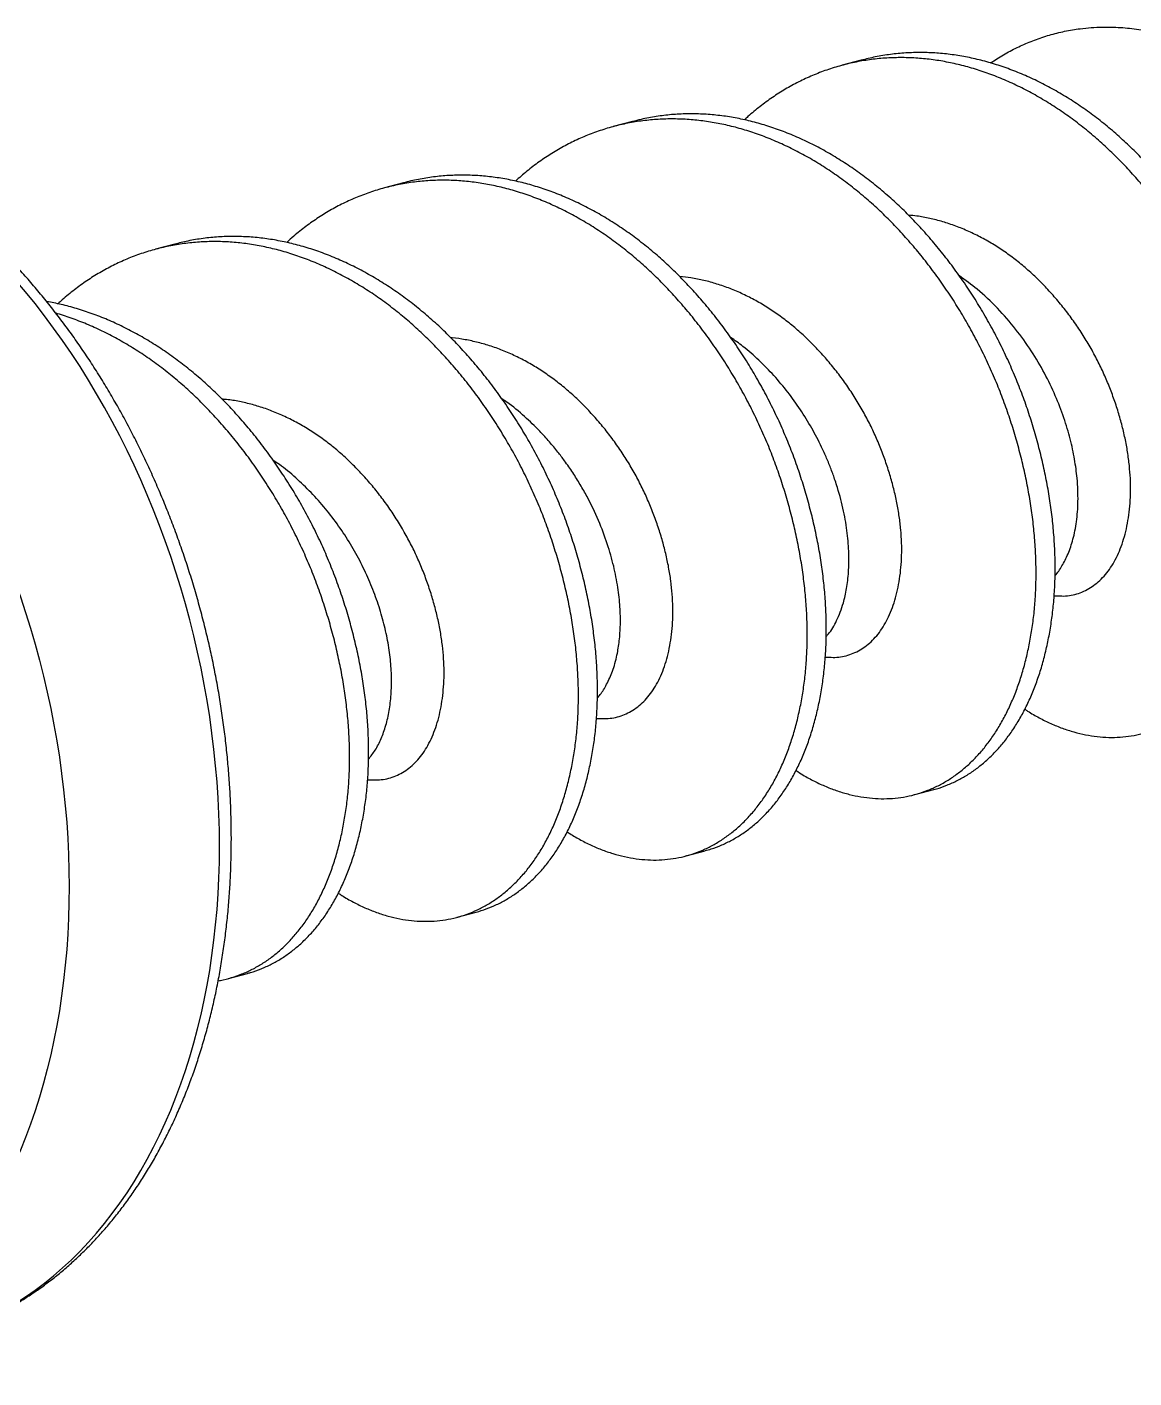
# Model space of a CAD drawing. Header units: millimetres. Extents: x 0.9 to 40.8, y 0.9 to 31.3.
# Drawn here: x 34.765 to 37.826, y 25.651 to 29.387 of the extents above; entities that cross this region are included whole.
import ezdxf

# ---------------------------------------------------------------- set-up
doc = ezdxf.new("R2010")
doc.units = ezdxf.units.MM
doc.header["$LTSCALE"] = 0.14931
doc.linetypes.add('SLD-Solid', pattern=[0])

msp = doc.modelspace()

# ---------------------------------------------------------------- linework, layer by layer
at = {"color": 7, "linetype": 'SLD-Solid', "lineweight": 25}
for p, q in [((37.07136, 29.29474), (37.01863, 29.28061)), ((36.43854, 29.1252), (36.38581, 29.11107)), ((35.80572, 28.95566), (35.75299, 28.94153)), ((35.17291, 28.78612), (35.12017, 28.77199)), ((37.60501, 27.81385), (37.62069, 27.81331)), ((36.33933, 27.47477), (36.35506, 27.47423)), ((37.21975, 27.2641), (37.27249, 27.27823)), ((36.58693, 27.09456), (36.63967, 27.10869)), ((35.95412, 26.92502), (36.00685, 26.93915)), ((35.3213, 26.75548), (35.37403, 26.76961))]:
    msp.add_line(p, q, dxfattribs=at)
at = {"color": 7, "linetype": 'SLD-Solid', "lineweight": 25, "flags": 128}
for points in [[(34.5123, 25.76234), (34.53298, 25.76818), (34.56274, 25.77763), (34.59216, 25.78822), (34.62121, 25.79996), (34.64987, 25.81283), (34.67814, 25.82682), (34.70598, 25.84193), (34.73337, 25.85814), (34.76031, 25.87545), (34.78676, 25.89383), (34.81271, 25.91329), (34.83815, 25.9338), (34.86306, 25.95535), (34.88741, 25.97792), (34.9112, 26.00151), (34.9344, 26.02609), (34.95701, 26.05165), (34.97899, 26.07817), (35.00035, 26.10563), (35.02107, 26.13401), (35.04112, 26.1633), (35.0605, 26.19347), (35.0792, 26.22451), (35.09719, 26.25638), (35.11448, 26.28908), (35.13104, 26.32257), (35.14687, 26.35684), (35.16195, 26.39186), (35.17628, 26.42761), (35.18984, 26.46405), (35.20263, 26.50118), (35.21463, 26.53896), (35.22584, 26.57736), (35.23625, 26.61637), (35.24586, 26.65594), (35.25465, 26.69607), (35.26263, 26.73671), (35.26978, 26.77784), (35.27609, 26.81943), (35.28158, 26.86146), (35.28623, 26.9039), (35.29004, 26.94671), (35.293, 26.98986), (35.29512, 27.03334), (35.29639, 27.0771), (35.29681, 27.12112), (35.29639, 27.16536), (35.29512, 27.20981), (35.293, 27.25441), (35.29004, 27.29916), (35.28623, 27.34401), (35.28158, 27.38893), (35.27609, 27.4339), (35.26978, 27.47888), (35.26263, 27.52385), (35.25465, 27.56876), (35.24586, 27.61359), (35.23625, 27.65832), (35.22584, 27.7029), (35.21463, 27.74731), (35.20263, 27.79152), (35.18984, 27.8355), (35.17628, 27.87921), (35.16195, 27.92264), (35.14687, 27.96574), (35.13104, 28.00849), (35.11448, 28.05085), (35.09719, 28.09281), (35.0792, 28.13433), (35.0605, 28.17538), (35.04112, 28.21594), (35.02107, 28.25597), (35.00035, 28.29546), (34.97899, 28.33436), (34.95701, 28.37266), (34.9344, 28.41033), (34.9112, 28.44735), (34.88741, 28.48368), (34.86306, 28.5193), (34.83815, 28.5542), (34.81271, 28.58834), (34.78676, 28.6217), (34.76031, 28.65426), (34.73337, 28.686), (34.70598, 28.71689), (34.67814, 28.74691), (34.64987, 28.77605), (34.62121, 28.80428), (34.59216, 28.83158), (34.56274, 28.85794), (34.53298, 28.88334), (34.50289, 28.90775), (34.4725, 28.93117), (34.44182, 28.95358), (34.41089, 28.97495), (34.37971, 28.99529), (34.34832, 29.01456), (34.31672, 29.03277), (34.28495, 29.04989), (34.25303, 29.06592), (34.22097, 29.08084), (34.1888, 29.09464), (34.15654, 29.10733), (34.12422, 29.11887), (34.09185, 29.12928), (34.05946, 29.13853), (34.02707, 29.14663), (33.9947, 29.15357), (33.96238, 29.15934), (33.93012, 29.16395), (33.89795, 29.16738), (33.8659, 29.16963), (33.83397, 29.17071), (33.8022, 29.17061), (33.77061, 29.16934), (33.73921, 29.16688), (33.70803, 29.16326), (33.6771, 29.15846), (33.64642, 29.15249), (33.61603, 29.14535), (33.60662, 29.14289)], [(33.64362, 29.02712), (33.67601, 29.01787), (33.70838, 29.00746), (33.7407, 28.99592), (33.77296, 28.98324), (33.80513, 28.96943), (33.83719, 28.95451), (33.86911, 28.93848), (33.90088, 28.92136), (33.93248, 28.90315), (33.96387, 28.88388), (33.99505, 28.86355), (34.02598, 28.84217), (34.05666, 28.81976), (34.08705, 28.79635), (34.11714, 28.77193), (34.1469, 28.74654), (34.17632, 28.72018), (34.20537, 28.69287), (34.23404, 28.66464), (34.2623, 28.6355), (34.29014, 28.60548), (34.31753, 28.57459), (34.34447, 28.54285), (34.37092, 28.51029), (34.39687, 28.47693), (34.42231, 28.44279), (34.44722, 28.4079), (34.47157, 28.37227), (34.49536, 28.33594), (34.51856, 28.29892), (34.54117, 28.26125), (34.56315, 28.22295), (34.58451, 28.18405), (34.60523, 28.14457), (34.62528, 28.10453), (34.64466, 28.06398), (34.66336, 28.02292), (34.68135, 27.9814), (34.69864, 27.93945), (34.7152, 27.89708), (34.73103, 27.85433), (34.74611, 27.81123), (34.76044, 27.76781), (34.774, 27.72409), (34.78679, 27.68011), (34.79879, 27.6359), (34.81, 27.59149), (34.82041, 27.54691), (34.83002, 27.50219), (34.83881, 27.45735), (34.84679, 27.41244), (34.85394, 27.36747), (34.86026, 27.32249), (34.86574, 27.27753), (34.87039, 27.2326), (34.8742, 27.18775), (34.87716, 27.14301), (34.87928, 27.0984), (34.88055, 27.05396), (34.88098, 27.00971), (34.88055, 26.96569), (34.87928, 26.92193), (34.87716, 26.87846), (34.8742, 26.8353), (34.87039, 26.79249), (34.86574, 26.75006), (34.86026, 26.70803), (34.85394, 26.66643), (34.84679, 26.6253), (34.83881, 26.58466), (34.83002, 26.54454), (34.82041, 26.50496), (34.81, 26.46595), (34.79879, 26.42755), (34.78679, 26.38977), (34.774, 26.35265), (34.76044, 26.3162), (34.74611, 26.28045), (34.73103, 26.24543), (34.7152, 26.21117), (34.69864, 26.17767), (34.68135, 26.14498), (34.66336, 26.1131), (34.64466, 26.08207), (34.62528, 26.05189), (34.60523, 26.02261), (34.58451, 25.99422), (34.56315, 25.96676), (34.54117, 25.94024), (34.51856, 25.91468), (34.49536, 25.8901), (34.47157, 25.86651), (34.44722, 25.84394), (34.42231, 25.82239), (34.39687, 25.80188), (34.37092, 25.78243), (34.34447, 25.76404), (34.31753, 25.74674), (34.29014, 25.73052), (34.2623, 25.71542), (34.23404, 25.70142), (34.20537, 25.68855), (34.17632, 25.67681), (34.1469, 25.66622), (34.11714, 25.65677), (34.09646, 25.65093)]]:
    msp.add_lwpolyline(points, dxfattribs=at)
at = {"color": 7, "linetype": 'SLD-Solid', "lineweight": 25}
for points, knots in [([(37.42885, 29.28697), (37.43187, 29.28904), (37.44079, 29.29514), (37.45594, 29.30452), (37.47425, 29.31517), (37.49291, 29.32512), (37.51192, 29.33437), (37.53127, 29.34291), (37.55105, 29.35077), (37.57126, 29.35791), (37.59188, 29.36431), (37.61279, 29.36993), (37.63399, 29.37476), (37.65544, 29.37877), (37.67991, 29.38238), (37.70744, 29.38515), (37.7362, 29.38652), (37.76323, 29.38652), (37.78848, 29.38544), (37.81382, 29.38331), (37.8392, 29.38011), (37.86333, 29.37607), (37.88617, 29.37137), (37.90772, 29.36617), (37.93234, 29.35936), (37.96001, 29.35049), (37.98882, 29.33977), (38.01563, 29.32852), (38.04044, 29.31703), (38.06509, 29.30455), (38.08954, 29.2911), (38.11255, 29.27741), (38.13414, 29.26365), (38.15433, 29.24997), (38.1768, 29.23386), (38.2014, 29.21499), (38.22812, 29.19294), (38.25446, 29.16957), (38.28034, 29.14492), (38.30557, 29.11917), (38.32748, 29.09523), (38.34626, 29.0735), (38.36215, 29.05427), (38.37995, 29.03176), (38.39943, 29.00574), (38.42046, 28.97581), (38.44078, 28.94491), (38.46035, 28.91309), (38.479, 28.88062), (38.4948, 28.85109), (38.50805, 28.82474), (38.51904, 28.80174), (38.5309, 28.77555), (38.54337, 28.74611), (38.55623, 28.71317), (38.56816, 28.67978), (38.57911, 28.646), (38.58902, 28.61209), (38.59792, 28.57794), (38.6058, 28.54362), (38.61249, 28.50982), (38.618, 28.47684), (38.62242, 28.44451), (38.62582, 28.41227), (38.62819, 28.38018), (38.62949, 28.34851), (38.62972, 28.31712), (38.62886, 28.2861), (38.62692, 28.25618), (38.62401, 28.22758), (38.62019, 28.20013), (38.61537, 28.17321), (38.60955, 28.14692), (38.60281, 28.12151), (38.59512, 28.09689), (38.58648, 28.07316), (38.57711, 28.05088), (38.56714, 28.03017), (38.55661, 28.01086), (38.54527, 27.99251), (38.53313, 27.97519), (38.52028, 27.95902), (38.50667, 27.94396), (38.4923, 27.93007), (38.47748, 27.91763), (38.46235, 27.90666), (38.4469, 27.89704), (38.4309, 27.8887), (38.4144, 27.8817), (38.39752, 27.87609), (38.3802, 27.87186), (38.36246, 27.86906), (38.34482, 27.86777), (38.32748, 27.86786), (38.31037, 27.8692), (38.29302, 27.87183), (38.27545, 27.87575), (38.2578, 27.881), (38.2417, 27.88678), (38.2315, 27.89138), (38.22719, 27.89332)], [0, 0, 0, 0, 0.0044045, 0.0129949, 0.0215869, 0.0301772, 0.0388304, 0.0474854, 0.0561386, 0.0649952, 0.0738539, 0.0827105, 0.091639, 0.1005694, 0.1094979, 0.1219177, 0.1343374, 0.1444485, 0.1545684, 0.1646913, 0.1748112, 0.1849223, 0.1935088, 0.2020972, 0.2106837, 0.2230018, 0.2353198, 0.2453634, 0.2554164, 0.2654727, 0.2755257, 0.2855693, 0.2941125, 0.3026577, 0.3112009, 0.322942, 0.334683, 0.3466291, 0.3585859, 0.3705427, 0.3824888, 0.3906031, 0.398719, 0.4068331, 0.4184737, 0.4301143, 0.4419761, 0.4538494, 0.4657227, 0.4775845, 0.4856529, 0.4937231, 0.5017915, 0.5129698, 0.524148, 0.5355243, 0.546911, 0.5582971, 0.5696726, 0.5812708, 0.592869, 0.6038281, 0.6147873, 0.6259508, 0.6371249, 0.648299, 0.6594625, 0.6708488, 0.6822351, 0.6928517, 0.7034684, 0.714278, 0.725098, 0.7359172, 0.7467258, 0.7577545, 0.7687833, 0.7790605, 0.7893378, 0.7998027, 0.8102774, 0.820752, 0.831217, 0.8418864, 0.8525558, 0.8626107, 0.8726654, 0.882911, 0.8931669, 0.9034228, 0.9136685, 0.9241273, 0.9345862, 0.944182, 0.9537777, 0.9635446, 0.9733204, 0.9830962, 0.992863, 1, 1, 1, 1]), ([(37.52395, 27.5002), (37.52648, 27.49848), (37.53956, 27.48961), (37.5635, 27.47622), (37.59561, 27.46022), (37.62781, 27.4472), (37.66003, 27.43681), (37.69217, 27.4291), (37.72423, 27.42411), (37.75608, 27.42189), (37.78757, 27.42249), (37.81856, 27.42593), (37.84892, 27.43218), (37.87852, 27.44123), (37.90723, 27.45302), (37.93494, 27.46745), (37.96154, 27.48444), (37.98707, 27.50394), (38.01141, 27.52592), (38.0345, 27.55041), (38.05631, 27.5774), (38.07672, 27.60682), (38.09562, 27.63856), (38.11292, 27.67249), (38.12854, 27.70847), (38.14243, 27.74633), (38.15454, 27.78591), (38.16483, 27.82701), (38.17329, 27.86944), (38.17998, 27.91321), (38.18471, 27.9583), (38.18746, 28.00478), (38.18819, 28.05254), (38.18686, 28.10137), (38.18347, 28.15108), (38.17802, 28.20145), (38.17053, 28.25227), (38.16105, 28.30332), (38.14964, 28.35436), (38.13636, 28.40519), (38.12128, 28.45564), (38.10443, 28.50577), (38.08558, 28.55556), (38.06471, 28.60506), (38.04188, 28.65407), (38.01715, 28.70237), (37.99062, 28.74973), (37.96239, 28.79596), (37.9326, 28.84086), (37.90137, 28.88423), (37.86886, 28.9259), (37.83522, 28.96573), (37.80056, 29.00364), (37.7648, 29.0397), (37.72771, 29.07388), (37.68934, 29.10617), (37.64982, 29.13638), (37.60931, 29.16437), (37.56797, 29.18999), (37.526, 29.21314), (37.48356, 29.23371), (37.44084, 29.25164), (37.39804, 29.26687), (37.35533, 29.27937), (37.31278, 29.28919), (37.27022, 29.29632), (37.22749, 29.30072), (37.18469, 29.30235), (37.142, 29.30115), (37.0996, 29.29711), (37.05769, 29.29022), (37.01644, 29.28052), (36.97603, 29.26805), (36.93664, 29.25288), (36.89841, 29.23512), (36.86148, 29.21486), (36.82584, 29.1922), (36.79137, 29.16685), (36.7655, 29.14599), (36.7516, 29.13281), (36.74839, 29.12976)], [0, 0, 0, 0, 0.0031474, 0.0162259, 0.0292313, 0.0421451, 0.0550363, 0.0680215, 0.0810843, 0.094206, 0.1073672, 0.1205483, 0.1337294, 0.1468907, 0.1600124, 0.1730754, 0.1860608, 0.1989521, 0.2118658, 0.2248709, 0.2379493, 0.251082, 0.2642497, 0.2774326, 0.2906108, 0.3037645, 0.3168742, 0.3299206, 0.3428851, 0.3557636, 0.3687004, 0.3817244, 0.3948173, 0.40796, 0.421133, 0.4343166, 0.4474908, 0.4606359, 0.4737324, 0.4867612, 0.4997039, 0.5125809, 0.5255398, 0.5385817, 0.551688, 0.5648396, 0.5780169, 0.5912001, 0.6043693, 0.6175047, 0.6305869, 0.6435971, 0.6565168, 0.6694037, 0.6823838, 0.6954426, 0.7085613, 0.7217207, 0.7349012, 0.7480828, 0.7612458, 0.7743705, 0.7874374, 0.8004279, 0.8133242, 0.8262319, 0.8392322, 0.8523068, 0.8654368, 0.878603, 0.8917855, 0.9049645, 0.9181203, 0.9312331, 0.9442837, 0.9572536, 0.9701342, 0.9830653, 0.9960847, 1, 1, 1, 1]), ([(37.90528, 27.44792), (37.91395, 27.4504), (37.93251, 27.4557), (37.95996, 27.46719), (37.98768, 27.48157), (38.01428, 27.49858), (38.03981, 27.51808), (38.06415, 27.54006), (38.08724, 27.56454), (38.10905, 27.59154), (38.12946, 27.62096), (38.14836, 27.65269), (38.16566, 27.68662), (38.18128, 27.7226), (38.19517, 27.76047), (38.20728, 27.80005), (38.21757, 27.84114), (38.22603, 27.88357), (38.23272, 27.92734), (38.23745, 27.97244), (38.2402, 28.01892), (38.24092, 28.06668), (38.2396, 28.11551), (38.2362, 28.16522), (38.23075, 28.21559), (38.22327, 28.26641), (38.21379, 28.31746), (38.20237, 28.3685), (38.18909, 28.41933), (38.17402, 28.46978), (38.15716, 28.51991), (38.13831, 28.5697), (38.11744, 28.6192), (38.09461, 28.66821), (38.06988, 28.7165), (38.04334, 28.76387), (38.01512, 28.8101), (37.98532, 28.85499), (37.9541, 28.89837), (37.92159, 28.94004), (37.88795, 28.97986), (37.85329, 29.01778), (37.81752, 29.05384), (37.78044, 29.08802), (37.74207, 29.1203), (37.70255, 29.15052), (37.66203, 29.1785), (37.6207, 29.20413), (37.57872, 29.22728), (37.53628, 29.24785), (37.49357, 29.26577), (37.45077, 29.281), (37.40806, 29.2935), (37.36551, 29.30332), (37.32294, 29.31045), (37.28021, 29.31485), (37.23741, 29.31647), (37.19472, 29.31529), (37.15234, 29.3112), (37.11108, 29.3046), (37.08436, 29.29792), (37.07135, 29.29466)], [0, 0, 0, 0, 0.01496169, 0.03202703, 0.04901589, 0.06590387, 0.08266945, 0.09946415, 0.11637783, 0.13338675, 0.15046635, 0.16759138, 0.18473618, 0.20187493, 0.21898183, 0.23603141, 0.2529987, 0.2698595, 0.28660844, 0.30343321, 0.32037147, 0.33739926, 0.35449183, 0.37162383, 0.38876953, 0.4059031, 0.4229988, 0.44003123, 0.45697562, 0.47380795, 0.49055499, 0.50740856, 0.52437006, 0.54141535, 0.55851949, 0.57565704, 0.59280222, 0.60992918, 0.62701226, 0.64402618, 0.66094633, 0.67774892, 0.69450879, 0.71138988, 0.7283733, 0.7454347, 0.76254901, 0.77969067, 0.79683389, 0.81395282, 0.83102189, 0.84801594, 0.86491053, 0.8816826, 0.89846956, 0.91537687, 0.93238086, 0.94945698, 0.96658003, 0.98372439, 1, 1, 1, 1]), ([(34.51237, 25.76241), (34.51603, 25.76339), (34.52559, 25.76594), (34.54093, 25.77048), (34.5584, 25.776), (34.57575, 25.78189), (34.593, 25.78815), (34.61012, 25.79478), (34.62713, 25.80177), (34.64401, 25.80913), (34.66077, 25.81684), (34.67739, 25.82492), (34.69388, 25.83336), (34.71023, 25.84215), (34.72644, 25.8513), (34.7425, 25.86081), (34.75842, 25.87067), (34.77418, 25.88088), (34.78979, 25.89144), (34.80524, 25.90234), (34.82053, 25.9136), (34.83565, 25.9252), (34.85061, 25.93713), (34.86539, 25.94941), (34.87999, 25.96203), (34.89441, 25.97498), (34.90865, 25.98826), (34.9227, 26.00187), (34.93657, 26.01581), (34.95023, 26.03007), (34.9637, 26.04465), (34.97697, 26.05955), (34.99004, 26.07476), (35.0029, 26.09029), (35.01555, 26.10612), (35.02798, 26.12225), (35.0402, 26.13868), (35.05219, 26.15541), (35.06397, 26.17243), (35.07551, 26.18974), (35.08683, 26.20733), (35.09792, 26.22521), (35.10877, 26.24335), (35.11939, 26.26177), (35.12976, 26.28046), (35.1399, 26.29941), (35.14979, 26.31861), (35.15943, 26.33807), (35.16882, 26.35777), (35.17797, 26.37772), (35.18686, 26.39791), (35.19549, 26.41833), (35.20387, 26.43898), (35.21199, 26.45986), (35.21985, 26.48095), (35.22744, 26.50226), (35.23478, 26.52377), (35.24185, 26.54549), (35.24865, 26.56741), (35.25519, 26.58952), (35.26145, 26.61182), (35.26745, 26.6343), (35.27317, 26.65697), (35.27863, 26.6798), (35.28381, 26.7028), (35.28871, 26.72597), (35.29334, 26.74929), (35.2977, 26.77276), (35.30178, 26.79638), (35.30558, 26.82014), (35.3091, 26.84404), (35.31235, 26.86807), (35.31532, 26.89222), (35.31801, 26.9165), (35.32042, 26.94089), (35.32255, 26.96538), (35.3244, 26.98999), (35.32597, 27.01469), (35.32726, 27.03948), (35.32827, 27.06436), (35.329, 27.08932), (35.32945, 27.11436), (35.32962, 27.13947), (35.32952, 27.16465), (35.32913, 27.18989), (35.32846, 27.21518), (35.32752, 27.24052), (35.32629, 27.26591), (35.32479, 27.29134), (35.32301, 27.31679), (35.32095, 27.34228), (35.31862, 27.36779), (35.31601, 27.39331), (35.31312, 27.41885), (35.30996, 27.44439), (35.30653, 27.46994), (35.30283, 27.49547), (35.29885, 27.521), (35.2946, 27.54651), (35.29008, 27.572), (35.28529, 27.59747), (35.28024, 27.6229), (35.27492, 27.64829), (35.26933, 27.67364), (35.26348, 27.69894), (35.25736, 27.72419), (35.25098, 27.74937), (35.24435, 27.7745), (35.23745, 27.79955), (35.23029, 27.82453), (35.22289, 27.84942), (35.21522, 27.87423), (35.2073, 27.89895), (35.19914, 27.92357), (35.19072, 27.94808), (35.18205, 27.9725), (35.17314, 27.99679), (35.16399, 28.02097), (35.15459, 28.04503), (35.14495, 28.06896), (35.13508, 28.09275), (35.12496, 28.11641), (35.11462, 28.13992), (35.10404, 28.16328), (35.09323, 28.18649), (35.0822, 28.20954), (35.07094, 28.23242), (35.05945, 28.25514), (35.04775, 28.27768), (35.03582, 28.30004), (35.02369, 28.32222), (35.01133, 28.34421), (34.99877, 28.36601), (34.986, 28.38761), (34.97302, 28.40901), (34.95984, 28.43019), (34.94645, 28.45117), (34.93287, 28.47193), (34.9191, 28.49246), (34.90513, 28.51277), (34.89097, 28.53285), (34.87662, 28.55269), (34.86209, 28.5723), (34.84739, 28.59165), (34.8325, 28.61076), (34.81743, 28.62962), (34.8022, 28.64822), (34.7868, 28.66656), (34.77123, 28.68463), (34.7555, 28.70243), (34.73961, 28.71995), (34.72356, 28.7372), (34.70736, 28.75416), (34.69101, 28.77084), (34.67452, 28.78723), (34.65789, 28.80332), (34.64111, 28.81911), (34.6242, 28.8346), (34.60716, 28.84979), (34.59, 28.86466), (34.57271, 28.87923), (34.5553, 28.89347), (34.53777, 28.90739), (34.52013, 28.92099), (34.50238, 28.93426), (34.48453, 28.9472), (34.46658, 28.95981), (34.44853, 28.97208), (34.4304, 28.98401), (34.41217, 28.99559), (34.39386, 29.00683), (34.37547, 29.01772), (34.35701, 29.02826), (34.33848, 29.03844), (34.31988, 29.04827), (34.30122, 29.05774), (34.28251, 29.06684), (34.26374, 29.07558), (34.24493, 29.08396), (34.22607, 29.09196), (34.20717, 29.0996), (34.18825, 29.10686), (34.16929, 29.11375), (34.15031, 29.12027), (34.13131, 29.12641), (34.1123, 29.13217), (34.09328, 29.13756), (34.07425, 29.14256), (34.05522, 29.14719), (34.0362, 29.15143), (34.01718, 29.15529), (33.99818, 29.15877), (33.9792, 29.16187), (33.96023, 29.16458), (33.9413, 29.16692), (33.9224, 29.16886), (33.90353, 29.17043), (33.8847, 29.17161), (33.86592, 29.17242), (33.84718, 29.17283), (33.8285, 29.17287), (33.80987, 29.17253), (33.79131, 29.17181), (33.7728, 29.1707), (33.75437, 29.16922), (33.736, 29.16736), (33.71772, 29.16512), (33.69951, 29.1625), (33.68138, 29.15951), (33.66334, 29.15614), (33.64539, 29.15241), (33.62754, 29.14826), (33.61454, 29.14506), (33.60752, 29.14311), (33.60639, 29.1428)], [0, 0, 0, 0, 0.0028623, 0.0074766, 0.0120909, 0.0167057, 0.0213214, 0.0259382, 0.0305566, 0.0351768, 0.0397993, 0.0444244, 0.0490522, 0.0536833, 0.0583177, 0.0629559, 0.0675979, 0.0722441, 0.0768946, 0.0815496, 0.0862092, 0.0908736, 0.0955429, 0.1002171, 0.1048964, 0.1095807, 0.11427, 0.1189644, 0.1236637, 0.1283681, 0.1330773, 0.1377914, 0.1425102, 0.1472336, 0.1519614, 0.1566936, 0.16143, 0.1661705, 0.1709148, 0.1756628, 0.1804143, 0.1851692, 0.1899273, 0.1946883, 0.1994522, 0.2042187, 0.2089877, 0.2137589, 0.2185323, 0.2233076, 0.2280847, 0.2328635, 0.2376437, 0.2424253, 0.247208, 0.2519919, 0.2567767, 0.2615623, 0.2663486, 0.2711355, 0.2759229, 0.2807107, 0.2854989, 0.2902873, 0.2950759, 0.2998645, 0.3046532, 0.3094418, 0.3142304, 0.3190188, 0.323807, 0.328595, 0.3333828, 0.3381703, 0.3429574, 0.3477443, 0.3525308, 0.3573169, 0.3621026, 0.366888, 0.371673, 0.3764576, 0.3812418, 0.3860256, 0.390809, 0.395592, 0.4003746, 0.4051569, 0.4099388, 0.4147203, 0.4195015, 0.4242824, 0.4290629, 0.4338432, 0.4386232, 0.4434029, 0.4481824, 0.4529616, 0.4577406, 0.4625195, 0.4672982, 0.4720767, 0.4768551, 0.4816335, 0.4864117, 0.4911899, 0.495968, 0.5007462, 0.5055243, 0.5103025, 0.5150807, 0.519859, 0.5246374, 0.529416, 0.5341946, 0.5389734, 0.5437525, 0.5485317, 0.5533111, 0.5580908, 0.5628708, 0.567651, 0.5724316, 0.5772124, 0.5819937, 0.5867752, 0.5915572, 0.5963395, 0.6011223, 0.6059055, 0.610689, 0.6154731, 0.6202575, 0.6250424, 0.6298278, 0.6346136, 0.6393999, 0.6441866, 0.6489738, 0.6537614, 0.6585494, 0.6633379, 0.6681267, 0.672916, 0.6777056, 0.6824955, 0.6872858, 0.6920763, 0.696867, 0.7016579, 0.706449, 0.7112401, 0.7160312, 0.7208223, 0.7256133, 0.730404, 0.7351944, 0.7399845, 0.744774, 0.749563, 0.7543513, 0.7591388, 0.7639253, 0.7687108, 0.7734951, 0.778278, 0.7830594, 0.7878392, 0.7926172, 0.7973931, 0.802167, 0.8069385, 0.8117075, 0.8164739, 0.8212373, 0.8259978, 0.8307549, 0.8355087, 0.8402589, 0.8450053, 0.8497477, 0.854486, 0.85922, 0.8639497, 0.8686747, 0.873395, 0.8781106, 0.8828212, 0.8875268, 0.8922274, 0.8969229, 0.9016132, 0.9062984, 0.9109784, 0.9156534, 0.9203233, 0.9249883, 0.9296484, 0.9343039, 0.9389547, 0.9436012, 0.9482436, 0.9528819, 0.9575166, 0.9621477, 0.9667757, 0.9714009, 0.9760234, 0.9806438, 0.9852622, 0.989879, 0.9944947, 0.9991096, 1, 1, 1, 1]), ([(37.27244, 27.27848), (37.27472, 27.27901), (37.28704, 27.28187), (37.30863, 27.28982), (37.33705, 27.30236), (37.36437, 27.31776), (37.39058, 27.33562), (37.41572, 27.35601), (37.43961, 27.37886), (37.46227, 27.40424), (37.48359, 27.4321), (37.50348, 27.46235), (37.52182, 27.49487), (37.53854, 27.52955), (37.55356, 27.56621), (37.56683, 27.6047), (37.5783, 27.64484), (37.58794, 27.68642), (37.59577, 27.72932), (37.6018, 27.77355), (37.60583, 27.81913), (37.60787, 27.86608), (37.60787, 27.91424), (37.60582, 27.96341), (37.6017, 28.01338), (37.59553, 28.06393), (37.58733, 28.11486), (37.57716, 28.16593), (37.56508, 28.21692), (37.55116, 28.26762), (37.53547, 28.31795), (37.51793, 28.36796), (37.49836, 28.41766), (37.4768, 28.46701), (37.45328, 28.51579), (37.4279, 28.56378), (37.40076, 28.61077), (37.37197, 28.65655), (37.34165, 28.70093), (37.30996, 28.74372), (37.27703, 28.78476), (37.24303, 28.8239), (37.20801, 28.86116), (37.17178, 28.89656), (37.13423, 28.93009), (37.09544, 28.96166), (37.05555, 28.99111), (37.01473, 29.01828), (36.97314, 29.04304), (36.93098, 29.06529), (36.88842, 29.08493), (36.84566, 29.10191), (36.80287, 29.11618), (36.76022, 29.12773), (36.7177, 29.13661), (36.67508, 29.14277), (36.6323, 29.1462), (36.58952, 29.14683), (36.54691, 29.14466), (36.50469, 29.13951), (36.4685, 29.133), (36.44674, 29.12707), (36.43861, 29.12486)], [0, 0, 0, 0, 0.00388466, 0.0209862, 0.03802745, 0.05498353, 0.07183034, 0.08857653, 0.10541587, 0.12236594, 0.13940267, 0.15650124, 0.17363623, 0.1907819, 0.2079124, 0.22500202, 0.24202545, 0.25895796, 0.27577566, 0.2925273, 0.3093948, 0.32636745, 0.34342099, 0.36053043, 0.37767026, 0.39481468, 0.41193787, 0.42901418, 0.44601841, 0.46292602, 0.47971335, 0.49648518, 0.51337956, 0.53037345, 0.54744241, 0.56456131, 0.58170454, 0.59884629, 0.61596074, 0.63302234, 0.65000602, 0.66688743, 0.68364755, 0.70044988, 0.71736982, 0.7343836, 0.75146659, 0.76859353, 0.78573874, 0.80287638, 0.81998068, 0.83702618, 0.85398796, 0.87084187, 0.88758901, 0.90442109, 0.92136528, 0.93839759, 0.95549321, 0.97262677, 0.98977252, 1, 1, 1, 1]), ([(36.89112, 27.33075), (36.8974, 27.32664), (36.91425, 27.31564), (36.942, 27.30072), (36.97412, 27.28578), (37.00636, 27.2737), (37.03854, 27.26425), (37.07067, 27.25749), (37.10267, 27.25347), (37.13441, 27.25224), (37.16574, 27.25384), (37.19652, 27.25827), (37.22663, 27.26552), (37.25593, 27.27554), (37.2843, 27.28827), (37.31163, 27.30362), (37.33784, 27.32149), (37.36298, 27.34187), (37.38687, 27.36472), (37.40953, 27.3901), (37.43085, 27.41796), (37.45074, 27.44821), (37.46908, 27.48074), (37.4858, 27.51541), (37.50082, 27.55207), (37.51409, 27.59056), (37.52556, 27.6307), (37.53521, 27.67228), (37.54304, 27.71517), (37.54906, 27.75941), (37.55309, 27.80499), (37.55513, 27.85194), (37.55514, 27.9001), (37.55308, 27.94926), (37.54896, 27.99923), (37.54279, 28.04979), (37.5346, 28.10071), (37.52443, 28.15178), (37.51235, 28.20278), (37.49843, 28.25348), (37.48274, 28.30381), (37.4652, 28.35382), (37.44563, 28.40352), (37.42407, 28.45287), (37.40055, 28.50165), (37.37518, 28.54964), (37.34803, 28.59663), (37.31924, 28.64241), (37.28893, 28.68679), (37.25723, 28.72958), (37.22431, 28.77062), (37.1903, 28.80976), (37.15529, 28.84702), (37.11906, 28.88242), (37.08151, 28.91595), (37.04272, 28.94752), (37.00283, 28.97697), (36.962, 29.00414), (36.92042, 29.0289), (36.87826, 29.05115), (36.8357, 29.0708), (36.79294, 29.08778), (36.75015, 29.10205), (36.7075, 29.1136), (36.66498, 29.12248), (36.62236, 29.12865), (36.57958, 29.13207), (36.5368, 29.13271), (36.49419, 29.13051), (36.45195, 29.12547), (36.41025, 29.11758), (36.36927, 29.1069), (36.3292, 29.09346), (36.2902, 29.07737), (36.25242, 29.05871), (36.21595, 29.03761), (36.18076, 29.014), (36.1471, 28.9885), (36.12584, 28.96963), (36.11547, 28.96042)], [0, 0, 0, 0, 0.007773, 0.0208278, 0.0338029, 0.0466864, 0.0596116, 0.0726263, 0.085712, 0.0988497, 0.1120202, 0.1252035, 0.1383798, 0.1515293, 0.1646325, 0.1776702, 0.1906239, 0.2035002, 0.2164481, 0.2294811, 0.2425808, 0.255728, 0.2689032, 0.2820867, 0.2952585, 0.3083989, 0.3214883, 0.3345079, 0.3474392, 0.3603197, 0.3732892, 0.3863396, 0.3994522, 0.4126078, 0.4257868, 0.4389693, 0.4521354, 0.4652656, 0.4783403, 0.4913407, 0.5042487, 0.5171447, 0.5301349, 0.5432016, 0.5563261, 0.5694889, 0.5826705, 0.5958509, 0.6090104, 0.6221292, 0.6351882, 0.6481684, 0.6610555, 0.6739749, 0.6869848, 0.7000668, 0.713202, 0.7263711, 0.7395542, 0.7527315, 0.7658831, 0.7789896, 0.7920316, 0.8049908, 0.8178678, 0.8308101, 0.8438386, 0.8569349, 0.8700799, 0.883254, 0.8964375, 0.9096106, 0.9227533, 0.9358463, 0.9488706, 0.9618076, 0.9746859, 0.9876501, 1, 1, 1, 1]), ([(36.25811, 27.16105), (36.26821, 27.15473), (36.28889, 27.1418), (36.3205, 27.12559), (36.35266, 27.11167), (36.3849, 27.10052), (36.41705, 27.09202), (36.44915, 27.08622), (36.48108, 27.08318), (36.51269, 27.08294), (36.54384, 27.08554), (36.5744, 27.09097), (36.60424, 27.0992), (36.63322, 27.11018), (36.66124, 27.12385), (36.68818, 27.1401), (36.71401, 27.15885), (36.73873, 27.18011), (36.76218, 27.20384), (36.78438, 27.23011), (36.80521, 27.25882), (36.82457, 27.28988), (36.84235, 27.32318), (36.85848, 27.35857), (36.87288, 27.3959), (36.88552, 27.43499), (36.89635, 27.47566), (36.90535, 27.51771), (36.91257, 27.56108), (36.91789, 27.60578), (36.92122, 27.65185), (36.92255, 27.69925), (36.92183, 27.74779), (36.91905, 27.79726), (36.9142, 27.84746), (36.90732, 27.89817), (36.89842, 27.94917), (36.88757, 28.00024), (36.87483, 28.05115), (36.86028, 28.10171), (36.84397, 28.15194), (36.82572, 28.20182), (36.80544, 28.25143), (36.78318, 28.3006), (36.759, 28.34913), (36.73299, 28.39679), (36.70525, 28.44338), (36.6759, 28.48869), (36.64509, 28.53252), (36.61294, 28.57472), (36.57962, 28.6151), (36.54526, 28.65357), (36.50985, 28.69018), (36.47315, 28.72491), (36.43515, 28.75778), (36.39595, 28.78862), (36.35572, 28.81727), (36.31461, 28.84361), (36.2728, 28.8675), (36.23048, 28.88884), (36.18782, 28.90755), (36.14503, 28.92358), (36.10228, 28.93689), (36.05968, 28.94749), (36.01715, 28.95542), (35.97447, 28.96063), (35.93168, 28.96308), (35.88893, 28.96272), (35.84643, 28.95952), (35.80436, 28.95347), (35.76289, 28.94459), (35.72222, 28.93293), (35.68251, 28.91855), (35.64392, 28.90154), (35.6066, 28.88201), (35.57059, 28.86006), (35.53579, 28.83552), (35.50641, 28.81244), (35.4892, 28.79656), (35.48275, 28.79062)], [0, 0, 0, 0, 0.0124444, 0.0254722, 0.0384139, 0.0512899, 0.0642477, 0.0772885, 0.0903938, 0.1035443, 0.1167206, 0.1299027, 0.1430708, 0.1562053, 0.1692865, 0.1822957, 0.1952145, 0.2081004, 0.2210793, 0.234137, 0.2472547, 0.2604131, 0.2735925, 0.2867731, 0.2999351, 0.3130587, 0.3261247, 0.3391143, 0.3520096, 0.3649162, 0.3779154, 0.3909889, 0.4041178, 0.4172829, 0.4304644, 0.4436424, 0.4567972, 0.469909, 0.4829586, 0.4959275, 0.5088072, 0.5217372, 0.5347555, 0.5478438, 0.560983, 0.5741537, 0.5873362, 0.6005105, 0.6136569, 0.6267558, 0.6397881, 0.6527354, 0.6656107, 0.6785631, 0.6915995, 0.7047015, 0.7178499, 0.7310252, 0.7442075, 0.757377, 0.770514, 0.7835989, 0.7966129, 0.8095375, 0.8224198, 0.8353936, 0.8484471, 0.8615618, 0.8747183, 0.887897, 0.9010781, 0.9142417, 0.9273682, 0.9404381, 0.9534327, 0.9663337, 0.9792343, 0.9922285, 1, 1, 1, 1]), ([(36.63959, 27.10903), (36.64538, 27.11054), (36.66112, 27.11463), (36.68594, 27.12439), (36.71399, 27.13796), (36.74092, 27.15424), (36.76675, 27.17299), (36.79147, 27.19424), (36.81492, 27.21798), (36.83713, 27.24425), (36.85796, 27.27296), (36.87731, 27.30402), (36.89509, 27.33732), (36.91122, 27.37271), (36.92562, 27.41004), (36.93826, 27.44914), (36.94909, 27.4898), (36.95809, 27.53185), (36.9653, 27.57522), (36.97063, 27.61992), (36.97396, 27.666), (36.97528, 27.7134), (36.97456, 27.76193), (36.97178, 27.81141), (36.96694, 27.86161), (36.96005, 27.91232), (36.95115, 27.96332), (36.9403, 28.01439), (36.92756, 28.0653), (36.913, 28.11586), (36.8967, 28.16608), (36.87844, 28.21597), (36.85817, 28.26557), (36.8359, 28.31475), (36.81172, 28.36328), (36.78571, 28.41094), (36.75797, 28.45752), (36.72863, 28.50283), (36.69781, 28.54667), (36.66566, 28.58886), (36.63234, 28.62925), (36.59798, 28.66771), (36.56257, 28.70432), (36.52587, 28.73905), (36.48787, 28.77192), (36.44867, 28.80276), (36.40843, 28.83141), (36.36732, 28.85775), (36.32552, 28.88164), (36.28319, 28.90298), (36.24054, 28.92169), (36.19775, 28.93771), (36.15499, 28.95102), (36.1124, 28.96163), (36.06987, 28.96956), (36.02719, 28.97476), (35.98439, 28.97721), (35.94165, 28.97684), (35.89914, 28.97368), (35.85711, 28.96745), (35.82594, 28.96131), (35.80908, 28.95637), (35.80577, 28.9554)], [0, 0, 0, 0, 0.009922, 0.02700511, 0.04401908, 0.06093929, 0.07774195, 0.09450177, 0.11138279, 0.12836615, 0.14542751, 0.16254179, 0.17968344, 0.19682666, 0.21394562, 0.23101471, 0.24800881, 0.26490347, 0.2816756, 0.29846249, 0.31536973, 0.33237366, 0.34944974, 0.36657278, 0.38371712, 0.40085695, 0.41796647, 0.43502016, 0.45199304, 0.46886084, 0.48561259, 0.50242987, 0.51936202, 0.53638517, 0.55347458, 0.57060495, 0.58775056, 0.60488557, 0.62198423, 0.63902113, 0.65597144, 0.6728111, 0.68955722, 0.70640362, 0.72335936, 0.74040034, 0.75750169, 0.77463796, 0.7917834, 0.80891217, 0.82599857, 0.84301731, 0.85994372, 0.87675395, 0.89350918, 0.91038342, 0.92736142, 0.94441886, 0.96153073, 0.97867148, 0.99581533, 1, 1, 1, 1]), ([(37.62065, 27.81358), (37.62248, 27.81344), (37.63148, 27.81272), (37.64713, 27.81433), (37.66745, 27.81852), (37.68693, 27.82581), (37.70547, 27.83581), (37.72296, 27.84849), (37.73943, 27.8638), (37.75448, 27.88162), (37.76814, 27.90199), (37.78027, 27.92481), (37.79076, 27.94993), (37.79954, 27.97716), (37.80653, 28.00629), (37.81172, 28.03706), (37.81511, 28.06929), (37.81667, 28.10296), (37.81607, 28.13791), (37.81333, 28.17416), (37.80844, 28.21143), (37.8014, 28.24947), (37.79228, 28.28796), (37.78115, 28.32661), (37.76812, 28.36513), (37.75332, 28.40339), (37.73661, 28.44132), (37.71774, 28.47881), (37.6968, 28.5158), (37.67391, 28.55196), (37.64922, 28.58702), (37.62292, 28.6207), (37.59524, 28.65277), (37.56639, 28.683), (37.53652, 28.71136), (37.5054, 28.73778), (37.4729, 28.76218), (37.43917, 28.78443), (37.40444, 28.80433), (37.36899, 28.82172), (37.33307, 28.83646), (37.29698, 28.84849), (37.26096, 28.85762), (37.22952, 28.86362), (37.21007, 28.86535), (37.20252, 28.86602)], [0, 0, 0, 0, 0.0061119, 0.0301961, 0.0542802, 0.0782954, 0.1021738, 0.12585, 0.1493619, 0.1730781, 0.1969852, 0.2210173, 0.2451065, 0.2691835, 0.2931794, 0.3170268, 0.3406608, 0.3641888, 0.3879433, 0.4118773, 0.4359245, 0.4600166, 0.4840842, 0.5080588, 0.5318731, 0.5554631, 0.5790232, 0.602814, 0.6267729, 0.6508331, 0.6749258, 0.698982, 0.7229331, 0.7467124, 0.7702604, 0.7938648, 0.81769, 0.8416717, 0.8657426, 0.889834, 0.9138766, 0.9378021, 0.9615444, 0.9850654, 1, 1, 1, 1]), ([(36.00685, 26.93924), (36.01608, 26.94193), (36.03518, 26.94748), (36.06313, 26.95933), (36.09079, 26.97387), (36.11733, 26.99102), (36.14279, 27.01066), (36.16706, 27.03278), (36.19008, 27.05742), (36.21182, 27.08456), (36.23214, 27.11411), (36.25094, 27.14598), (36.26815, 27.18003), (36.28368, 27.21613), (36.29747, 27.2541), (36.30947, 27.29377), (36.31965, 27.33494), (36.32801, 27.37745), (36.33459, 27.4213), (36.33921, 27.46647), (36.34184, 27.51303), (36.34245, 27.56085), (36.341, 27.60974), (36.33749, 27.6595), (36.33192, 27.7099), (36.32432, 27.76074), (36.31472, 27.81179), (36.3032, 27.86283), (36.28981, 27.91364), (36.27464, 27.96407), (36.25768, 28.01418), (36.2387, 28.06396), (36.21772, 28.11343), (36.19477, 28.1624), (36.16994, 28.21065), (36.1433, 28.25796), (36.11498, 28.30412), (36.0851, 28.34893), (36.0538, 28.3922), (36.02122, 28.43378), (35.98752, 28.47349), (35.9528, 28.51129), (35.91696, 28.54724), (35.8798, 28.58132), (35.84136, 28.61349), (35.80178, 28.64358), (35.76121, 28.67143), (35.71983, 28.69692), (35.67782, 28.71992), (35.63536, 28.74034), (35.59264, 28.75811), (35.54984, 28.77318), (35.50714, 28.78553), (35.4646, 28.79519), (35.42202, 28.80216), (35.37929, 28.8064), (35.33649, 28.80786), (35.29381, 28.80652), (35.25145, 28.80225), (35.21102, 28.79566), (35.18512, 28.78908), (35.17291, 28.78598)], [0, 0, 0, 0, 0.01594887, 0.03301047, 0.04999417, 0.06687561, 0.08363575, 0.10043796, 0.11735781, 0.13437151, 0.15145443, 0.16858131, 0.18572649, 0.2028641, 0.2199684, 0.23701391, 0.25397571, 0.27082965, 0.28757676, 0.30440874, 0.32135284, 0.33838507, 0.35548062, 0.37261413, 0.38975985, 0.40689194, 0.42398467, 0.44101271, 0.45795127, 0.47477643, 0.49152526, 0.50838572, 0.52535275, 0.54240213, 0.55950891, 0.57664762, 0.59379245, 0.61091759, 0.62799737, 0.64500655, 0.66192056, 0.67871566, 0.69548095, 0.71236861, 0.72935722, 0.74642237, 0.76353897, 0.78068144, 0.79782397, 0.81494073, 0.83200615, 0.84899512, 0.86588325, 0.88264897, 0.89944353, 0.91635709, 0.93336593, 0.95044546, 0.96757046, 0.98471527, 1, 1, 1, 1]), ([(35.62555, 26.99158), (35.62868, 26.98947), (35.64235, 26.98025), (35.66689, 26.9666), (35.699, 26.95078), (35.73121, 26.93791), (35.76342, 26.92768), (35.79556, 26.92013), (35.82762, 26.91529), (35.85945, 26.91323), (35.89091, 26.914), (35.92187, 26.91759), (35.95219, 26.92401), (35.98174, 26.93322), (36.01039, 26.94516), (36.03804, 26.95975), (36.06458, 26.97688), (36.09005, 26.99652), (36.11431, 27.01865), (36.13734, 27.04328), (36.15907, 27.07041), (36.17939, 27.09997), (36.1982, 27.13183), (36.21541, 27.16589), (36.23094, 27.20198), (36.24472, 27.23995), (36.25673, 27.27962), (36.26692, 27.3208), (36.27527, 27.3633), (36.28186, 27.40715), (36.28647, 27.45232), (36.2891, 27.49888), (36.28971, 27.5467), (36.28827, 27.59559), (36.28476, 27.64534), (36.27919, 27.69575), (36.27159, 27.74659), (36.26199, 27.79764), (36.25047, 27.84868), (36.23708, 27.89949), (36.22191, 27.94991), (36.20495, 28.00002), (36.18598, 28.0498), (36.165, 28.09928), (36.14205, 28.14825), (36.11721, 28.1965), (36.09058, 28.24381), (36.06226, 28.28997), (36.03238, 28.33478), (36.00108, 28.37806), (35.9685, 28.41963), (35.9348, 28.45934), (35.90009, 28.49715), (35.86425, 28.5331), (35.82708, 28.56718), (35.78864, 28.59935), (35.74906, 28.62944), (35.7085, 28.65729), (35.66712, 28.68278), (35.62511, 28.70578), (35.58265, 28.7262), (35.53993, 28.74397), (35.49713, 28.75904), (35.45443, 28.77139), (35.41189, 28.78106), (35.36931, 28.78803), (35.32657, 28.79227), (35.28377, 28.79374), (35.24109, 28.79238), (35.19872, 28.78817), (35.15684, 28.78112), (35.11564, 28.77126), (35.07528, 28.75863), (35.03595, 28.74331), (34.99779, 28.7254), (34.96094, 28.705), (34.92536, 28.6822), (34.89097, 28.6567), (34.86578, 28.63629), (34.85252, 28.62365), (34.84993, 28.62118)], [0, 0, 0, 0, 0.0038795, 0.0169546, 0.0299555, 0.0428639, 0.0557602, 0.0687508, 0.0818178, 0.0949426, 0.1081059, 0.1212878, 0.1344687, 0.1476285, 0.1607478, 0.1738071, 0.1867879, 0.1996753, 0.2125951, 0.2256053, 0.2386876, 0.2518232, 0.2649926, 0.2781761, 0.2913538, 0.3045059, 0.3176128, 0.3306553, 0.3436149, 0.3564923, 0.3694349, 0.3824638, 0.3955604, 0.4087057, 0.4218802, 0.4350641, 0.4482375, 0.4613807, 0.4744742, 0.4874988, 0.5004363, 0.513315, 0.5262795, 0.539326, 0.5524358, 0.5655898, 0.5787683, 0.5919515, 0.6051196, 0.6182528, 0.6313318, 0.6443376, 0.6572519, 0.6701433, 0.6831287, 0.6961918, 0.7093137, 0.7224752, 0.7356566, 0.7488381, 0.7619997, 0.7751219, 0.7881853, 0.8011712, 0.814063, 0.8269768, 0.8399822, 0.8530608, 0.8661938, 0.8793617, 0.892545, 0.9057235, 0.9188777, 0.9319877, 0.9450346, 0.9579996, 0.9708784, 0.9838154, 0.9968397, 1, 1, 1, 1]), ([(36.98787, 27.64379), (36.98801, 27.64378), (36.99534, 27.64305), (37.00942, 27.64426), (37.02992, 27.64767), (37.0496, 27.65432), (37.06837, 27.66367), (37.0861, 27.67572), (37.10285, 27.69042), (37.11824, 27.70765), (37.13224, 27.72742), (37.14474, 27.74968), (37.15562, 27.77428), (37.16481, 27.80103), (37.17223, 27.82973), (37.17784, 27.86014), (37.18164, 27.89202), (37.18368, 27.92537), (37.18358, 27.96001), (37.18135, 27.99598), (37.17697, 28.03304), (37.17043, 28.07091), (37.16179, 28.10932), (37.15113, 28.14797), (37.13854, 28.18655), (37.12414, 28.22485), (37.10792, 28.26288), (37.08956, 28.30048), (37.0691, 28.33761), (37.04665, 28.37399), (37.02237, 28.40933), (36.99643, 28.44337), (36.96906, 28.47584), (36.94046, 28.50651), (36.91083, 28.53531), (36.88004, 28.5622), (36.84786, 28.58707), (36.8144, 28.60985), (36.77988, 28.63033), (36.74457, 28.64832), (36.70874, 28.66369), (36.67267, 28.67636), (36.63661, 28.68618), (36.60223, 28.69323), (36.57989, 28.69558), (36.56945, 28.69668)], [0, 0, 0, 0, 0.0004548, 0.0245248, 0.0486112, 0.0726448, 0.0965573, 0.1202829, 0.1437946, 0.1674526, 0.1913165, 0.2153213, 0.2393992, 0.2634813, 0.2874984, 0.3113828, 0.3350688, 0.358575, 0.3822739, 0.4061675, 0.4301901, 0.4542738, 0.4783494, 0.502348, 0.526202, 0.5498464, 0.5733633, 0.5971012, 0.6210224, 0.6450608, 0.6691481, 0.6932151, 0.717193, 0.7410147, 0.7646157, 0.7881593, 0.8119342, 0.835881, 0.859933, 0.8840218, 0.908078, 0.9320332, 0.9558205, 0.9793771, 1, 1, 1, 1]), ([(37.60753, 27.87004), (37.60764, 27.87014), (37.61503, 27.87697), (37.62724, 27.89689), (37.64441, 27.92935), (37.6581, 27.97026), (37.66779, 28.01875), (37.67206, 28.07525), (37.66985, 28.13369), (37.6621, 28.19183), (37.65004, 28.24795), (37.63243, 28.30692), (37.60881, 28.36792), (37.57882, 28.43), (37.5422, 28.49196), (37.49885, 28.55258), (37.44867, 28.61005), (37.39661, 28.65996), (37.35958, 28.68644), (37.34307, 28.69825)], [0, 0, 0, 0, 0.0007962, 0.0534994, 0.1098012, 0.1697011, 0.2331983, 0.3002921, 0.3709817, 0.426378, 0.4837984, 0.5432426, 0.6047105, 0.6682018, 0.7337163, 0.8012537, 0.8708139, 0.9423964, 1, 1, 1, 1]), ([(35.37398, 26.7699), (35.37683, 26.77058), (35.38972, 26.77363), (35.41185, 26.78185), (35.4402, 26.79457), (35.46746, 26.81011), (35.49361, 26.82812), (35.51868, 26.84864), (35.5425, 26.87164), (35.56508, 26.89717), (35.58633, 26.92517), (35.60613, 26.95555), (35.62438, 26.9882), (35.641, 27.02299), (35.65592, 27.05977), (35.66908, 27.09836), (35.68045, 27.13858), (35.68999, 27.18025), (35.69772, 27.22322), (35.70363, 27.26753), (35.70754, 27.31319), (35.70947, 27.36022), (35.70935, 27.40844), (35.70718, 27.45766), (35.70294, 27.50767), (35.69665, 27.55825), (35.68834, 27.60919), (35.67806, 27.66026), (35.66587, 27.71124), (35.65184, 27.76192), (35.63606, 27.81223), (35.6184, 27.86222), (35.59872, 27.91191), (35.57703, 27.96123), (35.55341, 28.00997), (35.52793, 28.05791), (35.50069, 28.10484), (35.4718, 28.15054), (35.4414, 28.19483), (35.40963, 28.23753), (35.37664, 28.27846), (35.34258, 28.31749), (35.3075, 28.35464), (35.27119, 28.38993), (35.23357, 28.42335), (35.19471, 28.45481), (35.15476, 28.48412), (35.11389, 28.51116), (35.07227, 28.53578), (35.03008, 28.55788), (34.9875, 28.57737), (34.94473, 28.5942), (34.90195, 28.60827), (34.86004, 28.61964), (34.83245, 28.62493), (34.81906, 28.6275)], [0, 0, 0, 0, 0.0054913, 0.0247534, 0.0439459, 0.0630409, 0.0820113, 0.1008762, 0.119854, 0.138955, 0.1581521, 0.1774171, 0.1967215, 0.2160363, 0.2353323, 0.2545806, 0.2737527, 0.2928207, 0.311758, 0.3306331, 0.3496423, 0.3687683, 0.3879839, 0.4072608, 0.4265703, 0.4458833, 0.4651706, 0.4844035, 0.5035536, 0.5225933, 0.541496, 0.5603979, 0.579437, 0.5985866, 0.6178192, 0.6371064, 0.6564193, 0.6757288, 0.695006, 0.7142219, 0.7333485, 0.7523583, 0.7712338, 0.7901703, 0.8092378, 0.8284095, 0.8476575, 0.8669533, 0.8862681, 0.9055726, 0.9248379, 0.9440353, 0.9631369, 0.9821153, 1, 1, 1, 1]), ([(35.29333, 26.74951), (35.29546, 26.74982), (35.30786, 26.75158), (35.32985, 26.75755), (35.35914, 26.76754), (35.38744, 26.78048), (35.41471, 26.79596), (35.44086, 26.81398), (35.46593, 26.8345), (35.48975, 26.8575), (35.51234, 26.88302), (35.53358, 26.91102), (35.55338, 26.9414), (35.57164, 26.97406), (35.58826, 27.00885), (35.60318, 27.04562), (35.61634, 27.08421), (35.62771, 27.12443), (35.63725, 27.16609), (35.64498, 27.20907), (35.65089, 27.25338), (35.65481, 27.29904), (35.65673, 27.34607), (35.65662, 27.39429), (35.65445, 27.4435), (35.65021, 27.49351), (35.64392, 27.54409), (35.63561, 27.59503), (35.62533, 27.6461), (35.61314, 27.69709), (35.59912, 27.74776), (35.58333, 27.79808), (35.56567, 27.84806), (35.54599, 27.89775), (35.52431, 27.94708), (35.50069, 27.99582), (35.47521, 28.04376), (35.44797, 28.09068), (35.41908, 28.13639), (35.38869, 28.18068), (35.35691, 28.22337), (35.32393, 28.26431), (35.28986, 28.30334), (35.25478, 28.3405), (35.21848, 28.37578), (35.18086, 28.40921), (35.14199, 28.44066), (35.10205, 28.46998), (35.06118, 28.49701), (35.01956, 28.52164), (34.97737, 28.54372), (34.93479, 28.56328), (34.89202, 28.57988), (34.86198, 28.59037), (34.84623, 28.59453), (34.84478, 28.59492)], [0, 0, 0, 0, 0.0040792, 0.0237182, 0.0433156, 0.0628422, 0.0822696, 0.1015702, 0.1207634, 0.1400714, 0.1595048, 0.1790359, 0.1986362, 0.2182766, 0.2379275, 0.2575594, 0.2771427, 0.2966485, 0.3160485, 0.3353154, 0.354519, 0.3738589, 0.3933178, 0.4128678, 0.4324801, 0.4521257, 0.4717748, 0.4913978, 0.5109655, 0.5304489, 0.54982, 0.5690518, 0.5882826, 0.607653, 0.6271358, 0.6467031, 0.6663259, 0.6859749, 0.7056206, 0.7252332, 0.7447837, 0.7642432, 0.7835839, 0.8027879, 0.822054, 0.8414533, 0.8609585, 0.8805415, 0.9001731, 0.919824, 0.9394646, 0.9590652, 0.9785968, 0.9980308, 1, 1, 1, 1]), ([(36.35502, 27.47447), (36.36058, 27.47436), (36.37325, 27.47408), (36.39233, 27.47712), (36.41222, 27.48294), (36.43122, 27.49168), (36.4492, 27.5031), (36.46619, 27.51719), (36.48193, 27.53382), (36.49625, 27.553), (36.50912, 27.57468), (36.52039, 27.59874), (36.52999, 27.625), (36.53782, 27.65327), (36.54387, 27.6833), (36.54809, 27.71484), (36.55057, 27.74785), (36.55098, 27.78219), (36.54925, 27.81786), (36.54538, 27.85468), (36.53934, 27.89239), (36.5312, 27.9307), (36.521, 27.96932), (36.50886, 28.00794), (36.49487, 28.04631), (36.47912, 28.08442), (36.46126, 28.12211), (36.44129, 28.15938), (36.41929, 28.19596), (36.39543, 28.23157), (36.36986, 28.26594), (36.34281, 28.2988), (36.31448, 28.32992), (36.28508, 28.35915), (36.2546, 28.38651), (36.22274, 28.41185), (36.18957, 28.43515), (36.15528, 28.45618), (36.12013, 28.47477), (36.0844, 28.49078), (36.04835, 28.50406), (36.01227, 28.51466), (35.97635, 28.52221), (35.95112, 28.52634), (35.93785, 28.52709), (35.93647, 28.52717)], [0, 0, 0, 0, 0.0188413, 0.0429275, 0.0669772, 0.0909218, 0.1146947, 0.1382363, 0.1618342, 0.1856528, 0.2096279, 0.2336922, 0.257777, 0.281813, 0.3057321, 0.329468, 0.3529827, 0.376624, 0.400475, 0.4244707, 0.4485437, 0.4726249, 0.4966453, 0.5205367, 0.5442337, 0.5677375, 0.5914204, 0.6153017, 0.639316, 0.6633955, 0.687471, 0.7114735, 0.7353353, 0.7589914, 0.7825004, 0.8062229, 0.8301326, 0.8541634, 0.8782472, 0.9023147, 0.9262973, 0.9501275, 0.9737408, 0.9972711, 1, 1, 1, 1]), ([(36.97461, 27.70167), (36.97668, 27.7038), (36.98794, 27.71541), (37.00477, 27.7456), (37.02145, 27.78824), (37.03175, 27.83413), (37.03713, 27.87958), (37.0381, 27.9307), (37.03385, 27.9872), (37.02359, 28.04855), (37.01073, 28.09785), (36.99989, 28.13142), (36.99402, 28.14824), (36.9883, 28.16365), (36.98223, 28.17904), (36.97581, 28.19439), (36.96906, 28.20968), (36.95606, 28.23759), (36.93515, 28.2777), (36.90381, 28.32866), (36.86882, 28.37734), (36.83046, 28.4232), (36.78896, 28.46547), (36.74888, 28.50098), (36.72178, 28.52018), (36.7103, 28.52831)], [0, 0, 0, 0, 0.0155642, 0.0848766, 0.1600485, 0.2134457, 0.2694498, 0.3280604, 0.3892772, 0.4530998, 0.5195278, 0.5393288, 0.5549123, 0.5704957, 0.5860789, 0.6016619, 0.6172448, 0.6328275, 0.6873434, 0.7418574, 0.7963694, 0.8508794, 0.9053874, 0.9598934, 1, 1, 1, 1]), ([(35.72218, 27.30505), (35.72609, 27.30486), (35.73714, 27.30432), (35.75471, 27.30664), (35.7748, 27.31175), (35.79401, 27.31984), (35.81224, 27.33063), (35.82946, 27.34409), (35.84554, 27.36014), (35.86018, 27.37871), (35.87341, 27.39981), (35.88506, 27.42333), (35.89506, 27.44909), (35.90332, 27.4769), (35.90979, 27.50654), (35.91443, 27.53774), (35.91733, 27.57041), (35.91826, 27.60445), (35.91703, 27.6398), (35.91367, 27.67638), (35.90814, 27.7139), (35.90049, 27.7521), (35.89076, 27.79067), (35.87907, 27.82932), (35.86551, 27.86775), (35.85019, 27.90594), (35.83284, 27.94373), (35.81336, 27.98111), (35.79183, 28.01788), (35.76839, 28.05375), (35.74321, 28.08843), (35.71648, 28.12167), (35.68844, 28.15322), (35.65928, 28.18289), (35.62909, 28.2107), (35.59755, 28.23652), (35.56467, 28.26032), (35.53062, 28.2819), (35.49566, 28.30108), (35.46004, 28.31771), (35.42404, 28.33164), (35.38795, 28.34288), (35.35198, 28.35114), (35.32409, 28.35601), (35.30816, 28.35713), (35.30412, 28.35741)], [0, 0, 0, 0, 0.0131682, 0.0372606, 0.0613326, 0.0853156, 0.1091424, 0.1327484, 0.1562968, 0.1800766, 0.2040283, 0.2280854, 0.2521791, 0.2762405, 0.3002007, 0.3239931, 0.3475547, 0.371145, 0.3949599, 0.4189351, 0.4430036, 0.4670967, 0.4911451, 0.5150805, 0.5388366, 0.5623658, 0.5860003, 0.6098481, 0.6338448, 0.6579226, 0.6820129, 0.7060463, 0.7299548, 0.7536725, 0.7771855, 0.8008621, 0.8247411, 0.848757, 0.8728421, 0.8969273, 0.9209436, 0.9448231, 0.9685006, 0.9920134, 1, 1, 1, 1]), ([(36.34173, 27.5314), (36.34433, 27.53437), (36.35389, 27.54527), (36.3685, 27.56919), (36.38463, 27.60536), (36.39608, 27.64611), (36.4031, 27.68948), (36.40608, 27.73394), (36.40499, 27.78337), (36.39908, 27.83755), (36.38767, 27.89602), (36.37005, 27.95811), (36.34561, 28.02292), (36.31935, 28.07772), (36.29458, 28.12163), (36.27386, 28.15472), (36.25304, 28.1847), (36.23524, 28.20813), (36.22116, 28.22554), (36.20906, 28.23985), (36.19608, 28.25445), (36.17375, 28.27836), (36.13953, 28.31095), (36.10453, 28.34089), (36.08268, 28.35509), (36.07805, 28.3581)], [0, 0, 0, 0, 0.0200431, 0.0737742, 0.1320428, 0.1948479, 0.2449428, 0.2975906, 0.3527912, 0.4105443, 0.4708494, 0.5337064, 0.5991148, 0.6670743, 0.7020296, 0.7376237, 0.7738564, 0.8016697, 0.818015, 0.8351306, 0.8530166, 0.8716729, 0.9251693, 0.9841367, 1, 1, 1, 1]), ([(35.70912, 27.36196), (35.71544, 27.37006), (35.72849, 27.38676), (35.74446, 27.41842), (35.75751, 27.4549), (35.76675, 27.49567), (35.77204, 27.54008), (35.77317, 27.58762), (35.77001, 27.63772), (35.76248, 27.68976), (35.75053, 27.74313), (35.73418, 27.79717), (35.71349, 27.85124), (35.68857, 27.90469), (35.6596, 27.95687), (35.62676, 28.00716), (35.59032, 28.05492), (35.55061, 28.09965), (35.50784, 28.14042), (35.47264, 28.17013), (35.45115, 28.18449), (35.4455, 28.18826)], [0, 0, 0, 0, 0.0513311, 0.1059378, 0.1605559, 0.2151819, 0.2698158, 0.3244576, 0.3791074, 0.4337651, 0.4884308, 0.5431046, 0.5977863, 0.652476, 0.7071738, 0.7618797, 0.8165937, 0.8713157, 0.9259384, 0.9805387, 1, 1, 1, 1]), ([(36.97204, 27.64431), (36.97397, 27.64425), (36.97923, 27.64407), (36.98452, 27.64388), (36.98787, 27.64377)], [0, 0, 0, 0, 0.36611062, 1, 1, 1, 1]), ([(35.70651, 27.30523), (35.70851, 27.30516), (35.71374, 27.30498), (35.719, 27.3048), (35.72224, 27.30469)], [0, 0, 0, 0, 0.3828873, 1, 1, 1, 1])]:
    msp.add_open_spline(points, degree=3, knots=knots, dxfattribs=at)

doc.saveas('drawing.dxf')
